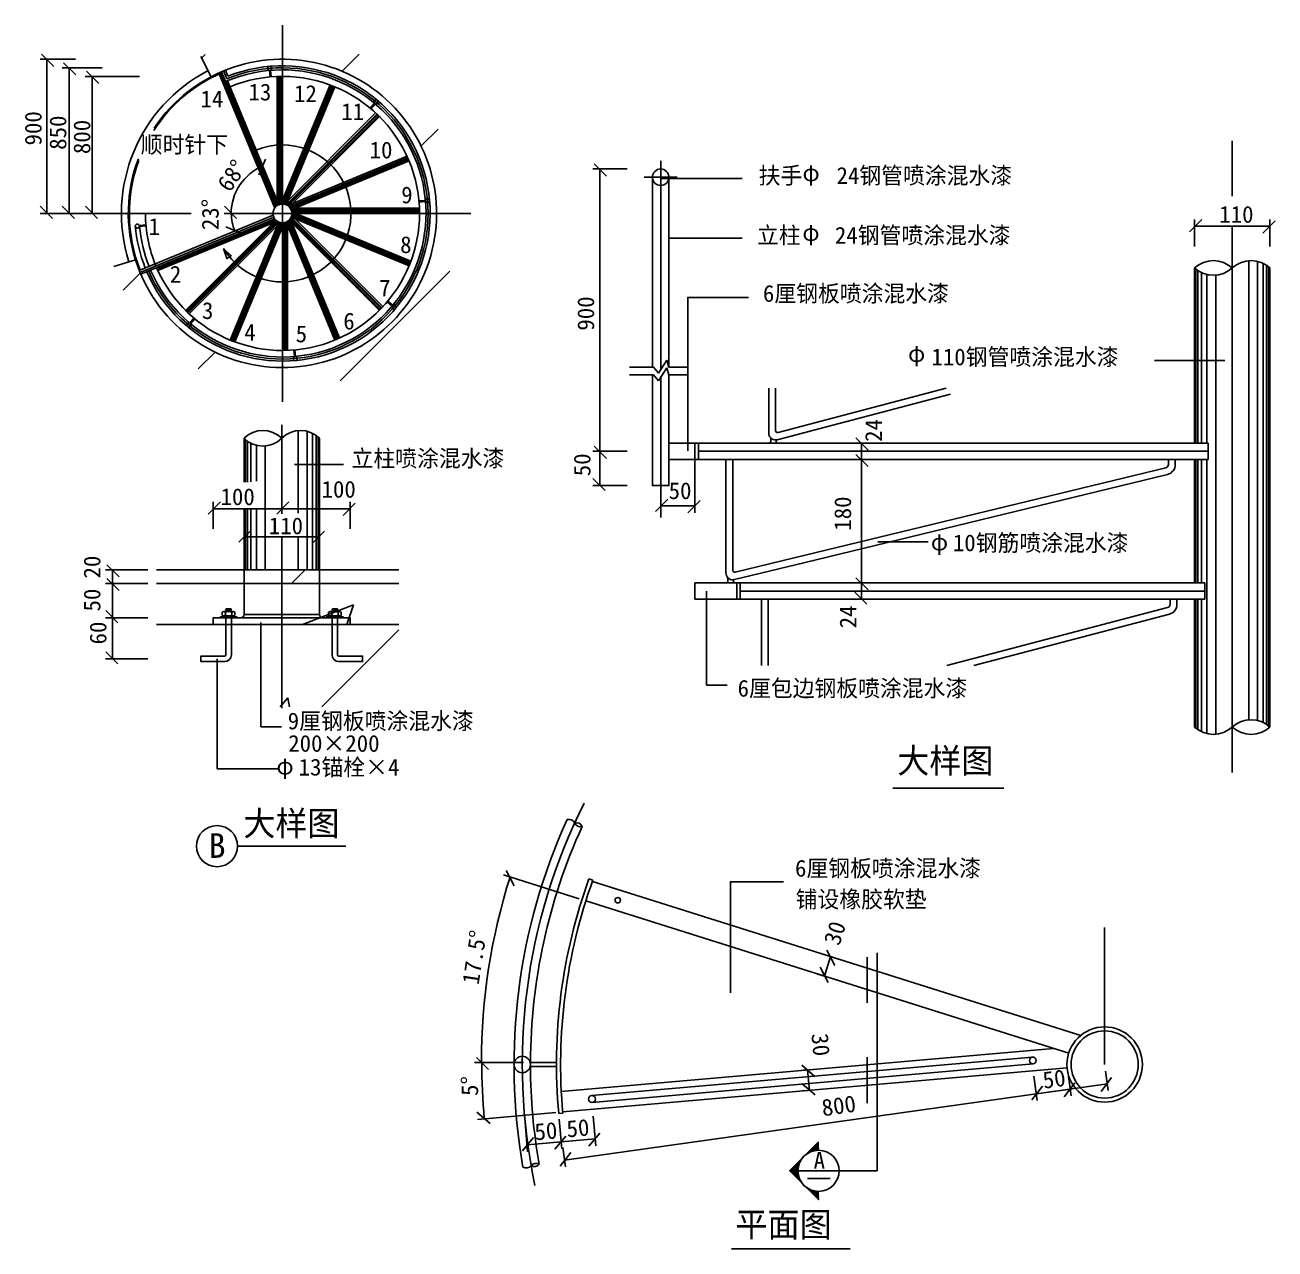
# Model space of a CAD drawing. Header units: metres. Extents: x 444 to 3387, y -873 to 970.
# Drawn here: x 1562 to 3387, y -816 to 970 of the extents above; entities that cross this region are included whole.
import ezdxf

# ---------------------------------------------------------------- set-up
doc = ezdxf.new("R2010")
doc.units = ezdxf.units.M
for name, color, linetype in [('2', 2, 'Continuous'), ('3', 3, 'Continuous'), ('4', 4, 'Continuous'), ('7', 7, 'Continuous'), ('BH', 3, 'Continuous'), ('DIM', 3, 'Continuous'), ('TEXT', 7, 'Continuous')]:
    doc.layers.add(name, color=color, linetype=linetype)
doc.dimstyles.get("Standard").update_dxf_attribs({"dimtxt": 2.5, "dimasz": 2.5, "dimexe": 1.25, "dimexo": 0.625, "dimtad": 1, "dimcen": 2.5, "dimazin": 3, "dimtfac": 1, "dimtmove": 0, "dimatfit": 3})

# ---------------------------------------------------------------- blocks, each defined once
blk = doc.blocks.new('A$C645E0F5F')
at = {"layer": '3'}
for p, q in [((796.69, 72.71), (834.54, 76.02)), ((797.21, 66.74), (835.07, 70.05))]:
    blk.add_line(p, q, dxfattribs=at)
blk.add_circle((846.77, 74.08), 12, dxfattribs=at)
blk = doc.blocks.new('_ARCHTICK')
at = {"color": 0, "linetype": 'ByBlock'}
blk.add_lwpolyline([(-1.04, -0.98), (0.74, 0.8)], dxfattribs=at)

msp = doc.modelspace()

# ---------------------------------------------------------------- hatches: boundary and pattern name
at = {"layer": 'BH'}
h = msp.add_hatch(dxfattribs=at)
h.set_pattern_fill('ANSI31', scale=50)
h.paths.add_polyline_path([(1818.85, 923.88), (1834.09, 894.61, -2.75), (1723.4, 627.37), (1691.92, 617.45, 2.75)])
h = msp.add_hatch(dxfattribs=at)
h.set_pattern_fill('ANSI33', scale=50)
h.paths.add_polyline_path([(1881.93, 154.92), (1881.93, 174.92), (1754.16, 174.92), (1754.16, 154.92)])
h.paths.add_polyline_path([(1881.93, 174.92), (1881.93, 154.92), (1936.93, 154.92), (1936.93, 174.92)])
h.paths.add_polyline_path([(1936.93, 174.92), (1936.93, 154.92), (1991.93, 154.92), (1991.93, 174.92)])
h.paths.add_polyline_path([(2107.71, 154.92), (2107.71, 174.92), (1991.93, 174.92), (1991.93, 154.92)])
h = msp.add_hatch(dxfattribs=at)
h.set_pattern_fill('AR-CONC', scale=5)
h.paths.add_polyline_path([(1754.16, 154.92), (1754.16, 94.92), (1836.93, 94.92), (1836.93, 104.92), (1876.93, 104.92, 0.41), (1881.93, 109.92), (1881.93, 154.92)])
h.paths.add_polyline_path([(1854.65, 113.12, -0.17), (1863.89, 113.12), (1863.89, 108.52, 0.18), (1865.62, 107.72), (1866.02, 107.72, -0.04), (1865.62, 107.72), (1852.52, 107.72, 0.1), (1854.65, 108.52)])
h.paths.add_polyline_path([(1936.93, 109.92), (1936.93, 154.92), (1881.93, 154.92), (1881.93, 109.92)])
h.paths.add_polyline_path([(1991.93, 109.92), (1991.93, 154.92), (1936.93, 154.92), (1936.93, 109.92)])
h.paths.add_polyline_path([(2036.93, 104.92), (2036.93, 94.92), (2107.71, 94.92), (2107.71, 154.92), (1991.93, 154.92), (1991.93, 109.92, 0.41), (1996.93, 104.92)])
h.paths.add_polyline_path([(2008.24, 107.72), (2007.85, 107.72, 0.04)])
h.paths.add_polyline_path([(1936.93, 104.92), (1936.93, 94.92), (2010.43, 94.92), (2010.43, 104.92), (2002.69, 104.92)])
h.paths.add_polyline_path([(1996.93, 104.92, -0.41), (1991.93, 109.92), (1936.93, 109.92), (1936.93, 104.92)])
h.paths.add_polyline_path([(2036.93, 94.92), (2036.93, 104.92), (2018.43, 104.92), (2018.43, 94.92)])
h.paths.add_polyline_path([(2018.43, 104.92), (2011.05, 104.92), (2010.43, 104.92), (2010.43, 94.92), (2018.43, 94.92)])
h.paths.add_polyline_path([(1863.43, 104.92), (1863.43, 94.92), (1936.93, 94.92), (1936.93, 104.92)])
h.paths.add_polyline_path([(1936.93, 104.92), (1936.93, 109.92), (1881.93, 109.92, -0.41), (1876.93, 104.92)])
h.paths.add_polyline_path([(1863.43, 94.92), (1863.43, 104.92), (1855.43, 104.92), (1855.43, 94.92)])
h.paths.add_polyline_path([(1855.43, 94.92), (1855.43, 104.92), (1836.93, 104.92), (1836.93, 94.92)])
h = msp.add_hatch(dxfattribs=at)
h.set_pattern_fill('ANSI31', scale=150)
h.paths.add_polyline_path([(2107.71, -25.08), (2107.71, 94.92), (2018.43, 94.92), (2018.43, 50.92, 0.41), (2020.43, 48.92), (2054.93, 48.92), (2054.93, 40.92), (2020.43, 40.92, -0.41), (2010.43, 50.92), (2010.43, 94.92), (1863.43, 94.92), (1863.43, 50.92, -0.41), (1853.43, 40.92), (1818.93, 40.92), (1818.93, 48.92), (1853.43, 48.92, 0.41), (1855.43, 50.92), (1855.43, 94.92), (1754.16, 94.92), (1754.16, -25.08)])
h.paths.add_polyline_path([(1863.43, 50.92), (1863.43, 94.92), (1855.43, 94.92), (1855.43, 50.92, -0.41), (1853.43, 48.92), (1818.93, 48.92), (1818.93, 40.92), (1853.43, 40.92, 0.41)])
h.paths.add_polyline_path([(2010.43, 50.92, 0.41), (2020.43, 40.92), (2054.93, 40.92), (2054.93, 48.92), (2020.43, 48.92, -0.41), (2018.43, 50.92), (2018.43, 94.92), (2010.43, 94.92)])
h = msp.add_hatch(dxfattribs=at)
h.set_pattern_fill('AR-CONC', scale=10)
h.paths.add_polyline_path([(2107.71, -25.08), (2107.71, 94.92), (2018.43, 94.92), (2018.43, 50.92, 0.41), (2020.43, 48.92), (2054.93, 48.92), (2054.93, 40.92), (2020.43, 40.92, -0.41), (2010.43, 50.92), (2010.43, 94.92), (1863.43, 94.92), (1863.43, 50.92, -0.41), (1853.43, 40.92), (1818.93, 40.92), (1818.93, 48.92), (1853.43, 48.92, 0.41), (1855.43, 50.92), (1855.43, 94.92), (1754.16, 94.92), (1754.16, -25.08)])
h.paths.add_polyline_path([(1863.43, 94.92), (1855.43, 94.92), (1855.43, 50.92, -0.41), (1853.43, 48.92), (1818.93, 48.92), (1818.93, 40.92), (1853.43, 40.92, 0.41), (1863.43, 50.92)])
h.paths.add_polyline_path([(2020.43, 40.92), (2054.93, 40.92), (2054.93, 48.92), (2020.43, 48.92, -0.41), (2018.43, 50.92), (2018.43, 94.92), (2010.43, 94.92), (2010.43, 50.92, 0.41)])
at = {"layer": 'TEXT'}
h = msp.add_hatch(dxfattribs=at)
h.set_pattern_fill('SOLID')
h.paths.add_polyline_path([(2699.15, -680.98), (2720.36, -659.77), (2720.36, -672.2, 0.2)])
h.paths.add_polyline_path([(2690.36, -702.2, 0.2), (2699.15, -723.41), (2677.93, -702.2), (2699.15, -680.98, 0.2)])
h.paths.add_polyline_path([(2699.15, -723.41, 0.2), (2720.36, -732.2), (2720.36, -744.62)])

# ---------------------------------------------------------------- linework, layer by layer
for p, q in [((2490.33, 746.04), (2505.33, 746.04)), ((2502.03, 658.8), (2517.03, 658.8)), ((2486.76, 461.93), (2499.03, 481.11)), ((2499.03, 481.11), (2501.96, 470.63)), ((3313.51, 480.64), (3298.51, 480.64)), ((2479.53, 470.63), (2486.76, 461.93)), ((2479.62, 459.39), (2486.86, 450.69)), ((2486.86, 450.69), (2499.12, 469.87)), ((2499.12, 469.87), (2502.06, 459.39)), ((2529.46, 348.78), (2529.46, 363.78)), ((2806.67, 215.89), (2821.67, 215.89)), ((2557, 143.84), (2557, 128.84)), ((1842.75, 44.92), (1842.75, 29.92)), ((2591.75, -442.34), (2591.75, -427.34)), ((2704.13, -713.6), (2737.56, -713.6))]:
    msp.add_line(p, q)
at = {"layer": '2'}
msp.add_line((1754.16, 174.92), (2107.71, 174.92), dxfattribs=at)
at = {"layer": '3'}
for p, q in [((1937.98, 970.03), (1937.98, 420.03)), ((1926.64, 702.81), (1845.57, 898.53)), ((1928.27, 704.76), (1847.63, 899.45)), ((1929.66, 705.98), (1849.23, 900.15)), ((1856.66, 891.35), (1851.88, 902.9)), ((1930.48, 706.55), (1930.48, 894.89)), ((1932.73, 707.74), (1932.73, 894.96)), ((1934.48, 708.33), (1934.48, 895)), ((1936.23, 708.67), (1936.23, 895.02)), ((1931.15, 706.96), (1856.19, 887.91)), ((1935.46, 708.55), (2007.54, 882.55)), ((1938, 708.78), (2009.64, 881.75)), ((1939.84, 708.65), (2011.28, 881.12)), ((1941.59, 708.3), (2012.9, 880.47)), ((1940.83, 708.48), (2074, 841.65)), ((1943.26, 707.73), (2075.64, 840.11)), ((1944.91, 706.91), (2076.91, 838.9)), ((1946.39, 705.91), (2078.16, 837.68)), ((3324.16, 720.21), (3324.16, 800.74)), ((1945.76, 706.37), (2119.76, 778.44)), ((1947.72, 704.74), (2120.69, 776.39)), ((1948.93, 703.35), (2121.39, 774.79)), ((1949.91, 701.87), (2122.08, 773.18)), ((2490.03, 468.48), (2490.03, 771.88)), ((2514.03, 747.88), (2466.03, 747.88)), ((1662.98, 695.03), (1804.68, 695.03)), ((1852.67, 695.03), (2212.98, 695.03)), ((1949.51, 702.53), (2137.84, 702.53)), ((1950.69, 700.28), (2137.91, 700.28)), ((1951.28, 698.53), (2137.95, 698.53)), ((1951.5, 697.55), (2125.5, 625.48)), ((1951.62, 696.78), (2137.98, 696.78)), ((1951.73, 695.02), (2124.71, 623.37)), ((1738.68, 678.35), (1729.22, 677.52)), ((1738.81, 676.85), (1729.35, 676.02)), ((1925.28, 689.77), (1730.11, 608.93)), ((1928.25, 685.32), (1755.28, 613.67)), ((1930.21, 683.69), (1756.21, 611.62)), ((1929.58, 684.15), (1797.81, 552.38)), ((1931.06, 683.15), (1799.06, 551.16)), ((1932.71, 682.33), (1800.32, 549.94)), ((1935.14, 681.58), (1801.97, 548.4)), ((1934.38, 681.76), (1863.07, 509.59)), ((1936.13, 681.41), (1864.69, 508.94)), ((1937.97, 681.28), (1866.32, 508.31)), ((1940.5, 681.51), (1868.43, 507.51)), ((1939.73, 681.39), (1939.73, 495.04)), ((1941.48, 681.73), (1941.48, 495.06)), ((1943.23, 682.32), (1943.23, 495.1)), ((1944.82, 683.1), (2016.13, 510.93)), ((1945.48, 683.51), (1945.48, 495.17)), ((1946.31, 684.08), (2017.74, 511.62)), ((1947.7, 685.3), (2019.34, 512.33)), ((1948.86, 686.62), (2080.64, 554.85)), ((1949.32, 687.25), (2021.4, 513.25)), ((1949.86, 688.1), (2081.86, 556.1)), ((1950.68, 689.76), (2083.07, 557.37)), ((1951.25, 691.43), (2123.42, 620.11)), ((1951.44, 692.18), (2084.61, 559.01)), ((1951.61, 693.17), (2124.07, 621.74)), ((3324.16, -120.95), (3324.16, 674.97)), ((3348.16, -44.15), (3348.16, 626.02)), ((3361.16, -45.12), (3361.16, 625.05)), ((3369.16, -47.94), (3369.16, 622.23)), ((3271.16, 359.97), (3271.16, 613.84)), ((3274.16, 359.97), (3274.16, 611.66)), ((3279.16, 359.97), (3279.16, 608.85)), ((3287.16, 359.97), (3287.16, 606.04)), ((3300.16, -65.1), (3300.16, 605.07)), ((3374.16, -50.75), (3374.16, 619.42)), ((3377.16, -52.93), (3377.16, 617.25)), ((2444.61, 470.72), (2479.63, 470.72)), ((2444.61, 459.42), (2479.63, 459.42)), ((2490.03, 251.05), (2490.03, 457.18)), ((2502.03, 470.72), (2527.98, 470.72)), ((2502.03, 459.42), (2527.98, 459.42)), ((1936.93, 256.66), (1936.93, 386.43)), ((1883.93, 302.96), (1883.93, 365.06)), ((1960.93, 257.8), (1960.93, 378.15)), ((1973.93, 174.92), (1973.93, 377.13)), ((1981.93, 174.92), (1981.93, 374.15)), ((1986.93, 174.92), (1986.93, 371.14)), ((1989.93, 174.92), (1989.93, 368.79)), ((1886.93, 302.72), (1886.93, 362.71)), ((1891.93, 303.19), (1891.93, 359.7)), ((1899.93, 304.11), (1899.93, 356.72)), ((1912.93, 174.92), (1912.93, 355.7)), ((3271.16, 155.97), (3271.16, 335.97)), ((3274.16, 155.97), (3274.16, 335.97)), ((3279.16, 155.97), (3279.16, 335.97)), ((3287.16, -64.13), (3287.16, 335.97)), ((1883.93, 174.92), (1883.93, 263.72)), ((1886.93, 174.92), (1886.93, 264.18)), ((1891.93, 174.92), (1891.93, 263.72)), ((1899.93, 174.92), (1899.93, 264.88)), ((1936.93, -27.19), (1936.93, 223.72)), ((1960.93, 174.92), (1960.93, 223.47)), ((3271.16, -56.33), (3271.16, 131.97)), ((3274.16, -58.51), (3274.16, 131.97)), ((3279.16, -61.32), (3279.16, 131.97)), ((1854.65, 113.12), (1854.65, 108.52)), ((1855.27, 116.59), (1863.27, 117.25)), ((1855.27, 113.92), (1863.27, 114.59)), ((1855.27, 113.92), (1862.96, 113.92)), ((1862.63, 115.86), (1855.9, 115.32)), ((1863.89, 113.12), (1863.89, 108.52)), ((2009.98, 113.12), (2009.98, 108.52)), ((2018.6, 116.59), (2010.6, 117.25)), ((2018.6, 113.92), (2010.6, 114.59)), ((2018.6, 113.92), (2010.9, 113.92)), ((2011.23, 115.86), (2017.96, 115.32)), ((2019.22, 113.12), (2019.22, 108.52)), ((1851.36, 106.32), (1867.17, 106.32)), ((1866.02, 107.72), (1852.52, 107.72)), ((1855.43, 104.92), (1862.81, 104.92)), ((2022.5, 106.32), (2006.69, 106.32)), ((2007.85, 107.72), (2021.35, 107.72)), ((2018.43, 104.92), (2011.05, 104.92)), ((3137.94, -347.04), (3137.94, -547.04)), ((3032.67, -536.17), (2389.2, -592.47)), ((3033.54, -546.14), (2390.08, -602.43))]:
    msp.add_line(p, q, dxfattribs=at)
msp.add_lwpolyline([(1852.05, 643.84), (1863.27, 633.21), (1856.95, 629.18), (1852.05, 643.84)], dxfattribs=at)
for points in [[(1866.02, 113.92, 0.22), (1863.89, 113.12, 0.17), (1854.65, 113.12, 0.1), (1852.52, 113.92)], [(2007.85, 113.92, -0.22), (2009.98, 113.12, -0.17), (2019.22, 113.12, -0.1), (2021.35, 113.92)], [(1866.02, 107.72, -0.22), (1863.89, 108.52, -0.17), (1854.65, 108.52, -0.1), (1852.52, 107.72)], [(2007.85, 107.72, 0.22), (2009.98, 108.52, 0.17), (2019.22, 108.52, 0.1), (2021.35, 107.72)]]:
    msp.add_lwpolyline(points, format="xyb", dxfattribs=at)
for centre, radius in [((1726.29, 676.51), 3), ((3033.11, -541.15), 5), ((2389.64, -597.45), 5)]:
    msp.add_circle(centre, radius, dxfattribs=at)
for centre, radius, start, end in [((1937.98, 695.03), 212.5, 203.31, 112.5), ((1937.98, 695.03), 100.02, 210.78, 112.5), ((1937.98, 695.03), 200, 180, 202.5), ((1937.98, 695.03), 215.5, 184.8, 201.7), ((1937.98, 695.03), 209.5, 185, 201.68), ((3137.94, -547.04), 850, 153.33, 192)]:
    msp.add_arc(centre, radius, start, end, dxfattribs=at)
at = {"layer": '4'}
for p, q in [((3269.16, 359.97), (3269.16, 615.54)), ((3379.16, -54.63), (3379.16, 615.54)), ((1881.93, 302.72), (1881.93, 366.92)), ((1991.93, 174.92), (1991.93, 366.92)), ((2540.03, 359.97), (2502.03, 359.97)), ((2540.03, 359.97), (2540.03, 335.97)), ((3289.16, 359.97), (2540.03, 359.97)), ((2545.03, 359.97), (2545.03, 335.97)), ((3289.16, 347.97), (2545.03, 347.97)), ((3289.16, 359.97), (3289.16, 335.97)), ((2540.03, 335.97), (2502.03, 335.97)), ((3289.16, 335.97), (2540.03, 335.97)), ((3269.16, 155.97), (3269.16, 335.97)), ((1881.93, 174.92), (1881.93, 264.88)), ((2540.03, 131.97), (2540.03, 155.97)), ((3284.16, 155.97), (2540.03, 155.97)), ((2600.92, 131.97), (2600.92, 155.97)), ((2605.92, 131.97), (2605.92, 155.97)), ((3284.16, 155.97), (3284.16, 131.97)), ((3284.16, 131.97), (2540.03, 131.97)), ((3284.16, 143.97), (2605.92, 143.97)), ((3269.16, -54.63), (3269.16, 131.97)), ((2390.93, -277.95), (2385.2, -276.15)), ((3103, -504.57), (2390.25, -279.84)), ((3103, -504.57), (2390.25, -279.84)), ((3085.49, -530.5), (2380.69, -308.28)), ((3063.18, -523.47), (2344.92, -586.31)), ((2337.95, -544.04), (2299.56, -544.04)), ((2337.95, -550.04), (2299.56, -550.04)), ((3083.15, -551.83), (2346.97, -616.24)), ((2347.14, -618.23), (2341.16, -618.76))]:
    msp.add_line(p, q, dxfattribs=at)
for points in [[(2478.03, 470.72), (2478.03, 747.88)], [(2502.03, 747.88), (2502.03, 470.72)], [(2502.03, 459.42), (2502.03, 297.97), (2478.03, 297.97), (2478.03, 459.42)], [(2636.88, 35.08), (2636.88, 131.97), (2646.88, 131.97), (2646.88, 35.08)]]:
    msp.add_lwpolyline(points, dxfattribs=at)
for points in [[(2912.86, 431.28), (2660.14, 364.78, -0.04), (2658.6, 364.5), (2658.6, 361.97, 0.41), (2660.6, 359.97), (2648.6, 359.97, 0.41), (2650.6, 361.97), (2650.6, 367.31, -0.2), (2647.6, 374.45), (2647.6, 440.02)], [(2657.6, 440.02), (2657.6, 378.35, 0.49), (2661.36, 375.45), (2906.78, 440.02)], [(2700.89, 185.82), (2597.71, 160.78, -0.04), (2596.16, 160.5), (2596.16, 157.97, 0.41), (2598.16, 155.97), (2586.16, 155.97, 0.41), (2588.16, 157.97), (2588.16, 163.31, -0.2), (2585.16, 170.45), (2585.16, 335.97), (2595.16, 335.97), (2595.16, 174.35, 0.49), (2598.92, 171.45), (2700.89, 196.18)], [(2700.89, 196.18), (3227.24, 323.84, 0.34), (3230.97, 328.67), (3230.97, 335.97), (3240.97, 335.97), (3240.97, 328.67, -0.34), (3229.79, 314.17), (2700.89, 185.82)], [(2907.69, 35.08), (3229.8, 119.84, 0.34), (3233.53, 124.67), (3233.53, 131.97), (3243.53, 131.97), (3243.53, 124.67, -0.34), (3232.35, 110.17), (2946.99, 35.08)]]:
    msp.add_lwpolyline(points, format="xyb", dxfattribs=at)
for centre, radius in [((2490.03, 747.88), 12), ((2427.31, -307.25), 4), ((3137.94, -547.04), 55), ((3137.94, -547.04), 49), ((2287.94, -547.04), 12)]:
    msp.add_circle(centre, radius, dxfattribs=at)
for centre, radius, start, end in [((3296.66, 585.26), 40.91, 47.76, 132.24), ((3351.66, 585.26), 40.91, 47.76, 132.24), ((3296.66, 645.83), 40.91, 227.76, 312.24), ((1909.43, 339.39), 38.92, 45.04, 134.96), ((1909.43, 394.46), 38.92, 225.04, 314.96), ((1964.43, 339.39), 38.92, 45.04, 134.96), ((2657.6, 374.45), 10, 225.57, 275.74), ((2595.16, 170.45), 10, 225.57, 275.74), ((3296.66, -24.34), 40.91, 227.76, 312.24), ((3351.66, -84.91), 40.91, 47.76, 132.24), ((3351.66, -24.34), 40.91, 227.76, 312.24), ((3137.94, -547.04), 862, 155.51, 190), ((3137.94, -547.04), 838, 155.51, 179.79), ((2356.25, -198.14), 8.92, 23.23, 107.78), ((2372.64, -191.11), 8.92, 203.23, 287.78), ((2367.17, -203.12), 8.92, 23.23, 107.78), ((3137.94, -547.04), 800, 160.21, 185.14), ((3137.94, -547.04), 794, 160.19, 185.14), ((3137.94, -547.04), 838, 180.21, 190), ((2307.91, -700.1), 8.92, 57.73, 142.27), ((2305.62, -687.1), 8.92, 237.73, 322.27), ((2293.8, -689.18), 8.92, 237.73, 322.27)]:
    msp.add_arc(centre, radius, start, end, dxfattribs=at)
at = {"layer": '7'}
for p, q in [((1834.09, 894.61), (1818.85, 923.88)), ((1855.05, 887.41), (1849.12, 901.74)), ((1858.3, 895.25), (1854.66, 904.03)), ((1937.98, 708.78), (1937.98, 895.03)), ((1932.72, 707.73), (1857.81, 888.58)), ((1943.25, 707.73), (2014.52, 879.81)), ((1943.25, 707.73), (2014.52, 879.81)), ((1947.71, 704.75), (2079.41, 836.45)), ((1950.69, 700.29), (2122.76, 771.57)), ((1951.73, 695.03), (2137.98, 695.03)), ((1924.44, 692.67), (1728.98, 611.71)), ((1926.73, 687.12), (1731.28, 606.16)), ((1928.26, 685.31), (1796.56, 553.61)), ((1932.72, 682.33), (1861.45, 510.25)), ((1937.98, 681.28), (1937.98, 495.03)), ((1943.25, 682.33), (2014.52, 510.25)), ((1943.25, 682.33), (2014.52, 510.25)), ((1947.71, 685.31), (2079.41, 553.61)), ((1947.71, 685.31), (2079.41, 553.61)), ((1950.69, 689.77), (2122.76, 618.49)), ((1723.4, 627.37), (1691.92, 617.45)), ((1754.16, 154.92), (2107.71, 154.92)), ((1881.93, 109.92), (1991.93, 109.92)), ((1754.16, 94.92), (2107.71, 94.92))]:
    msp.add_line(p, q, dxfattribs=at)
for points in [[(1876.93, 104.92, 0.41), (1881.93, 109.92), (1881.93, 174.92)], [(1991.93, 174.92), (1991.93, 109.92, 0.41), (1996.93, 104.92)]]:
    msp.add_lwpolyline(points, format="xyb", dxfattribs=at)
for points in [[(1863.43, 50.92), (1863.43, 104.92), (1871.17, 104.92), (1871.17, 106.32), (1867.17, 106.32), (1867.17, 107.72), (1866.02, 107.72, 0.19), (1868.5, 108.66), (1868.5, 112.99, 0.23), (1866.22, 113.92), (1862.96, 113.92), (1863.27, 114.59), (1862.63, 115.86), (1863.27, 117.25), (1862.93, 117.92), (1855.87, 117.92), (1855.27, 116.59), (1855.9, 115.32), (1855.27, 113.92), (1852.31, 113.92, 0.2), (1850.03, 112.99), (1850.03, 108.66, 0.2), (1852.52, 107.72), (1851.36, 107.72), (1851.36, 106.32), (1847.36, 106.32), (1847.36, 104.92), (1855.43, 104.92), (1855.43, 50.92, -0.41), (1853.43, 48.92), (1818.93, 48.92), (1818.93, 40.92), (1853.43, 40.92, 0.41)], [(2010.43, 50.92), (2010.43, 104.92), (2002.69, 104.92), (2002.69, 106.32), (2006.69, 106.32), (2006.69, 107.72), (2007.85, 107.72, -0.19), (2005.36, 108.66), (2005.36, 112.99, -0.23), (2007.64, 113.92), (2010.9, 113.92), (2010.6, 114.59), (2011.23, 115.86), (2010.6, 117.25), (2010.93, 117.92), (2017.99, 117.92), (2018.6, 116.59), (2017.96, 115.32), (2018.6, 113.92), (2021.55, 113.92, -0.2), (2023.83, 112.99), (2023.83, 108.66, -0.2), (2021.35, 107.72), (2022.5, 107.72), (2022.5, 106.32), (2026.5, 106.32), (2026.5, 104.92), (2018.43, 104.92), (2018.43, 50.92, 0.41), (2020.43, 48.92), (2054.93, 48.92), (2054.93, 40.92), (2020.43, 40.92, -0.41)]]:
    msp.add_lwpolyline(points, format="xyb", close=True, dxfattribs=at)
msp.add_lwpolyline([(1836.93, 94.92), (1836.93, 104.92), (2036.93, 104.92), (2036.93, 94.92)], dxfattribs=at)
msp.add_circle((1937.98, 695.03), 13.75, dxfattribs=at)
for radius, start, end in [(225, 197.5, 117.5), (235, 117.5, 197.5), (215.5, 203.3, 111.7), (209.5, 203.32, 113.32), (223.5, 113.27, 147.14), (225, 117.5, 146.39), (200, 203.36, 112.5), (225, 159.2, 197.5), (223.5, 159.82, 201.73)]:
    msp.add_arc((1937.98, 695.03), radius, start, end, dxfattribs=at)
at = {"layer": 'DIM'}
for p, q in [((1635.86, 920.03), (1584.28, 920.03)), ((1594.28, 695.03), (1594.28, 920.03)), ((1674.78, 907.53), (1616.47, 907.53)), ((1626.47, 695.03), (1626.47, 907.53)), ((1729.1, 895.03), (1650.12, 895.03)), ((1660.12, 695.03), (1660.12, 895.03)), ((2440.87, 759.88), (2391, 759.88)), ((2401, 347.97), (2401, 759.88)), ((1636.99, 695.03), (1584.28, 695.03)), ((1673.6, 695.03), (1616.47, 695.03)), ((1729.93, 695.03), (1650.12, 695.03)), ((3269.16, 646.87), (3269.16, 686.26)), ((3269.16, 676.26), (3379.16, 676.26)), ((3379.16, 646.87), (3379.16, 686.26)), ((2440.87, 347.97), (2391, 347.97)), ((2440.87, 347.97), (2391, 347.97)), ((2401, 297.97), (2401, 347.97)), ((2808.11, 359.97), (2772.94, 359.97)), ((2782.94, 335.97), (2782.94, 359.97)), ((2490.03, 337.97), (2490.03, 258.09)), ((2540.03, 337.97), (2540.03, 258.09)), ((2808.11, 335.97), (2772.94, 335.97)), ((2808.11, 335.97), (2772.94, 335.97)), ((2782.94, 155.97), (2782.94, 335.97)), ((2440.87, 297.97), (2391, 297.97)), ((1836.93, 234.5), (1836.93, 274.12)), ((1936.93, 257.8), (1936.93, 274.12)), ((2036.93, 234.5), (2036.93, 274.12)), ((1836.93, 264.12), (1936.93, 264.12)), ((1936.93, 264.12), (2036.93, 264.12)), ((2490.03, 268.09), (2540.03, 268.09)), ((1881.93, 193.83), (1881.93, 233.22)), ((1881.93, 223.22), (1991.93, 223.22)), ((1991.93, 193.83), (1991.93, 233.22)), ((1741.55, 174.92), (1679.86, 174.92)), ((1689.86, 174.92), (1689.86, 154.92)), ((1741.55, 154.92), (1679.86, 154.92)), ((1741.55, 154.92), (1679.86, 154.92)), ((1689.86, 154.92), (1689.86, 104.92)), ((2808.11, 155.97), (2772.94, 155.97)), ((2808.11, 155.97), (2772.94, 155.97)), ((2782.94, 131.97), (2782.94, 155.97)), ((2808.11, 131.97), (2772.94, 131.97)), ((1741.55, 104.92), (1679.86, 104.92)), ((1741.55, 104.92), (1679.86, 104.92)), ((1689.86, 104.92), (1689.86, 44.92)), ((1741.55, 44.92), (1679.86, 44.92)), ((2371.16, -305.27), (2260.54, -270.39)), ((2755.77, -395.09), (2728.42, -386.46)), ((2728.94, -418.08), (2737.96, -389.47)), ((2746.75, -423.7), (2719.4, -415.07)), ((2289.56, -544.04), (2218.42, -544.04)), ((2289.56, -544.04), (2218.93, -544.04)), ((2702.48, -555.02), (2694.41, -555.73)), ((2706.99, -584.74), (2704.37, -554.86)), ((3034.52, -563.83), (3039.41, -599.66)), ((3084.41, -557.03), (3089.3, -592.86)), ((3139.34, -556.94), (3143.29, -585.06)), ((2349.68, -686.5), (3141.9, -575.16)), ((3038.06, -589.75), (3087.95, -582.95)), ((2705.1, -584.91), (2697.03, -585.62)), ((2337, -617.11), (2222.56, -627.13)), ((2292.05, -631.08), (2295.83, -674.34)), ((2341.86, -626.73), (2345.64, -669.98)), ((2341.86, -626.73), (2345.64, -669.98)), ((2391.67, -622.37), (2395.45, -665.62)), ((2344.77, -660.02), (2394.58, -655.66)), ((2344.77, -660.02), (2294.96, -664.38)), ((2347.12, -668.28), (2351.07, -696.4))]:
    msp.add_line(p, q, dxfattribs=at)
for points in [[(2505.33, 746.04), (2608.92, 746.04)], [(2517.03, 658.8), (2608.92, 658.8)], [(2529.46, 363.78), (2529.46, 572.43), (2618.14, 572.43)], [(3298.51, 480.64), (3210.83, 480.64)], [(1955.46, 328.85), (2026.89, 328.85)], [(2821.67, 215.89), (2880.49, 215.89)], [(2557, 128.84), (2557, 6.81), (2586.81, 6.81)], [(1842.75, 29.92), (1842.75, -115.29), (1933.55, -115.29)], [(2591.75, -427.34), (2591.75, -280.25), (2669.3, -280.25)]]:
    msp.add_lwpolyline(points, dxfattribs=at)
for centre, radius, start, end in [((1937.98, 695.03), 74.85, 112.5, 180), ((1930.14, 695.03), 66.79, 180, 202.5), ((3128.43, -544.04), 900.01, 162.5, 180), ((3172.23, -544.04), 943.3, 180, 185)]:
    msp.add_arc(centre, radius, start, end, dxfattribs=at)
at = {"layer": 'TEXT'}
for p, q in [((2828.74, -143.77), (2990.66, -143.77)), ((1872.47, -228.38), (2030.6, -228.38)), ((2593.55, -816.29), (2766.39, -816.29))]:
    msp.add_line(p, q, dxfattribs=at)
for points in [[(2805.7, -383.94), (2805.7, -702.2), (2750.36, -702.2)], [(2791.38, -457.24), (2791.38, -390.31)], [(2791.38, -603.33), (2791.38, -536.4)], [(2690.36, -702.2), (2750.36, -702.2)]]:
    msp.add_lwpolyline(points, dxfattribs=at)
for centre in [(1842.47, -228.38), (2720.36, -702.2)]:
    msp.add_circle(centre, 30, dxfattribs=at)

# ---------------------------------------------------------------- block references
at = {"layer": '7', "xscale": 0.25, "yscale": 0.25, "zscale": 0.25}
for rotation in [90, 45, 315, 225, 270]:
    msp.add_blockref('A$C645E0F5F', (1937.98, 695.03), dxfattribs=dict(at, rotation=rotation))
msp.add_blockref('A$C645E0F5F', (1937.98, 695.03), dxfattribs=at)
at = {"layer": 'DIM', "xscale": 10, "yscale": 10, "zscale": 10}
for p, rotation in [((1594.28, 920.03), 90), ((1626.47, 907.53), 90), ((1660.12, 895.03), 90), ((1909.34, 764.18), 22.5), ((2401, 759.88), 90), ((1594.28, 695.03), 270), ((1626.47, 695.03), 270), ((1660.12, 695.03), 270), ((1863.14, 695.03), 270), ((1868.43, 669.47), 292.5), ((3269.16, 676.26), 180), ((2782.94, 359.97), 90), ((2401, 347.97), 90), ((2782.94, 335.97), 90), ((2401, 297.97), 270), ((1836.93, 264.12), 180), ((1936.93, 264.12), 180), ((2490.03, 268.09), 180), ((1881.93, 223.22), 180), ((1689.86, 174.92), 90), ((1689.86, 154.92), 90), ((2782.94, 155.97), 90), ((2782.94, 131.97), 270), ((1689.86, 104.92), 270), ((1689.86, 44.92), 270), ((2270.07, -273.4), 72.5), ((2737.96, -389.47), 72.5), ((2728.94, -418.08), 252.5), ((2228.93, -544.04), 90), ((2704.37, -554.86), 95), ((2706.99, -584.74), 275), ((3038.06, -589.75), 187.77), ((3087.95, -582.95), 7.77), ((3141.9, -575.16), 8), ((2232.52, -626.25), 275), ((2294.96, -664.38), 185), ((2344.77, -660.02), 5), ((2394.58, -655.66), 5), ((2349.68, -686.5), 188)]:
    msp.add_blockref('_ARCHTICK', p, dxfattribs=dict(at, rotation=rotation))
for p in [(3379.16, 676.26), (2540.03, 268.09), (2036.93, 264.12), (1991.93, 223.22)]:
    msp.add_blockref('_ARCHTICK', p, dxfattribs=at)

# ---------------------------------------------------------------- texts
for s, rotation, p in [('900', 90, (1586.42, 794.25)), ('850', 90, (1622.49, 787.89)), ('800', 90, (1657.51, 781.64)), ('68°', 56.25, (1861.47, 724.55)), ('23°', 89.53, (1844.67, 670.54)), ('900', 90, (2392.89, 523.98)), ('24', 90, (2812.86, 361.64)), ('50', 90, (2387.53, 311.47)), ('180', 90, (2767.85, 231.95)), ('20', 90, (1672.28, 162.24)), ('50', 90, (1672.25, 114.09)), ('24', 90, (2775.61, 89.56)), ('60', 90, (1681.05, 66.01)), ('30', 72.5, (2750.71, -374.76)), ('17.5°', 81.25, (2224.23, -431.29)), ('30', 275, (2709.96, -502.55)), ('5°', 90, (2223.47, -592.9)), ('50', 7.77, (3049.27, -582.39)), ('800', 8, (2726.8, -622.64)), ('50', 5, (2306.87, -657.78)), ('50', 5, (2353.68, -653.42))]:
    msp.add_text(s, height=24.5, rotation=rotation).set_placement(p)
for s, p in [('扶手   24钢管喷涂混水漆', (2632.9, 738.19)), ('110', (3305.25, 681.46)), ('立柱   24钢管喷涂混水漆', (2630.56, 650.95)), ('6厘钢板喷涂混水漆', (2639.19, 566.05)), ('110钢管喷涂混水漆', (2885.19, 473.42)), ('立柱喷涂混水漆', (2038.87, 325.35)), ('100', (1847.58, 269.32)), ('100', (1995.02, 280.18)), ('50', (2501.6, 278.16)), ('110', (1917.99, 226.88)), ('10钢筋喷涂混水漆', (2916.4, 202.06)), ('6厘包边钢板喷涂混水漆', (2602.23, -10.17)), ('9厘钢板喷涂混水漆', (1945.67, -57.89)), ('6厘钢板喷涂混水漆', (2686.02, -272.84)), ('铺设橡胶软垫', (2687.03, -318.09))]:
    msp.add_text(s, height=24.5).set_placement(p)
at = {"layer": 'TEXT'}
for s, height, p in [('13', 24.5, (1888.4, 859.94)), ('12', 24.5, (1954.87, 857.71)), ('14', 24.5, (1818.37, 849.93)), ('11', 24.5, (2023.8, 831.38)), ('顺时针下', 24.5, (1731.17, 783.32)), ('10', 24.5, (2065.19, 775.35)), ('φ', 24.5, (2696.85, 742.09)), ('9', 24.5, (2111.32, 709.79)), ('1', 24.5, (1742.58, 663.66)), ('φ', 24.5, (2696.65, 654.94)), ('8', 24.5, (2109.77, 637.18)), ('2', 24.5, (1773.64, 594.07)), ('7', 24.5, (2079.08, 573.9)), ('3', 24.5, (1820.5, 540.98)), ('6', 24.5, (2026.74, 525.68)), ('4', 24.5, (1882.26, 509.17)), ('5', 24.5, (1957.25, 506.99)), ('φ', 24.5, (2850.89, 478.33)), ('φ', 24.5, (2884.21, 203.29)), ('200×200', 24.5, (1946.39, -90.64)), ('大样图', 36, (2835.29, -121.64)), ('φ', 24.5, (1929.11, -123.68)), ('13锚栓×4', 24.5, (1961.57, -125.29)), ('大样图', 36, (1880.88, -213.16)), ('B', 36, (1830.46, -245.42)), ('A', 24.5, (2713.22, -699.2)), ('平面图', 36, (2599.1, -798.52))]:
    msp.add_text(s, height=height, dxfattribs=at).set_placement(p)

# ---------------------------------------------------------------- leaders
at = {"layer": 'DIM'}
msp.add_leader([(1906.47, 97.88), (1906.47, -54.27), (1936.54, -54.27)], dimstyle='Standard', dxfattribs=at)

doc.saveas('drawing.dxf')
